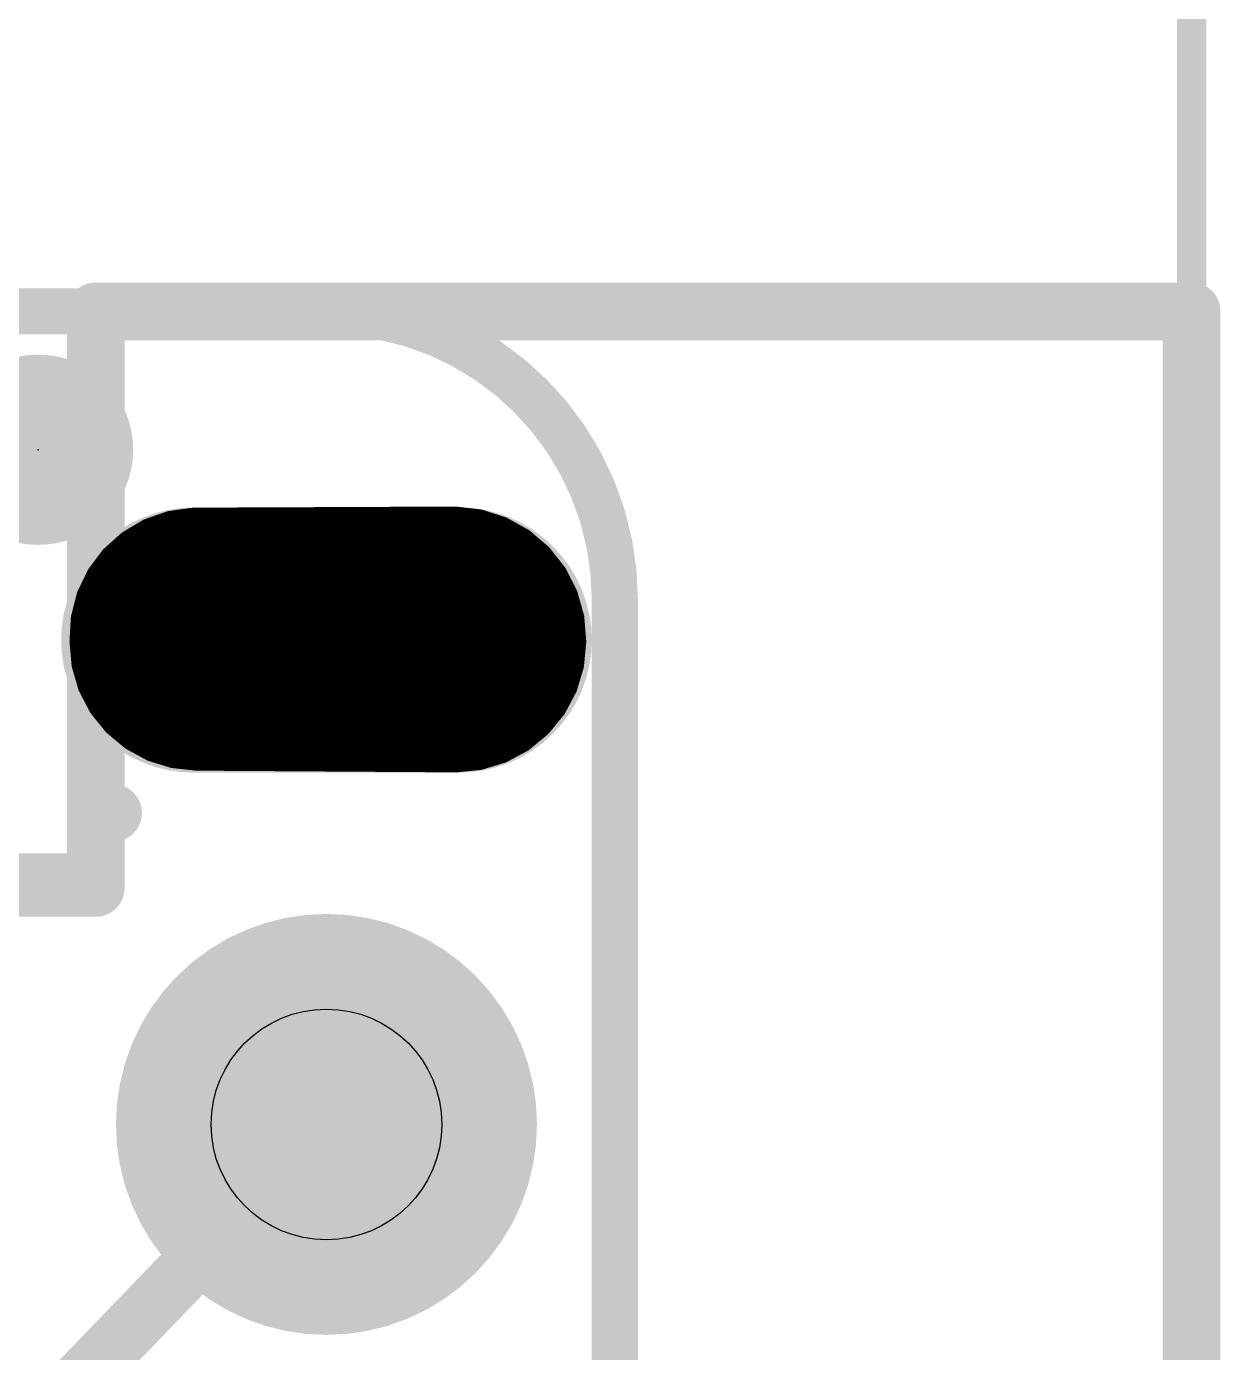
# Model space of a CAD drawing. Extents: x -32 to 75, y -66 to 21.
# Drawn here: x 5.03 to 10.29, y 9.38 to 15.22 of the extents above; entities that cross this region are included whole.
import ezdxf

# ---------------------------------------------------------------- set-up
doc = ezdxf.new("R2010")
doc.units = 0
for name, color, linetype in [('1', 12, 'CONTINUOUS'), ('16', 132, 'CONTINUOUS'), ('17', 110, 'CONTINUOUS'), ('20', 31, 'CONTINUOUS'), ('23', 53, 'CONTINUOUS'), ('24', 53, 'CONTINUOUS'), ('29', 253, 'CONTINUOUS'), ('30', 253, 'CONTINUOUS'), ('44', 253, 'CONTINUOUS'), ('46', 140, 'CONTINUOUS'), ('47', 253, 'CONTINUOUS'), ('51', 53, 'CONTINUOUS')]:
    doc.layers.add(name, color=color, linetype=linetype)

# ---------------------------------------------------------------- blocks, each defined once
blk = doc.blocks.new('PIE')
at = {"const_width": 0.5}
blk.add_lwpolyline([(0, -0.25, 1), (0, 0.25, 1), (0, -0.25)], format="xyb", dxfattribs=at)
blk = doc.blocks.new('RECT')
blk.add_solid([(-0.5, -0.5), (0.5, -0.5), (-0.5, 0.5), (0.5, 0.5)])
blk = doc.blocks.new('ROUNDP')
at = {"const_width": 0.5}
blk.add_lwpolyline([(0, -0.25, 1), (0, 0.25, 1), (0, -0.25)], format="xyb", dxfattribs=at)
blk = doc.blocks.new('LONGP100')
at = {"const_width": 1}
blk.add_lwpolyline([(-0.5, 0), (0.5, 0)], dxfattribs=at)
at = {"const_width": 0.5}
for points in [[(-0.5, 0.25, 1), (-0.5, -0.25)], [(0.5, -0.25, 1), (0.5, 0.25)]]:
    blk.add_lwpolyline(points, format="xyb", dxfattribs=at)

msp = doc.modelspace()

# ---------------------------------------------------------------- linework, layer by layer
at = {"layer": '1', "const_width": 0.254}
for points in [[(5.334, 11.4554), (5.334, 13.97)], [(5.334, 13.97), (10.16, 13.97)], [(10.16, 13.97), (10.16, 0)], [(5.4102, 11.7602), (5.3848, 11.7602)], [(0, 11.4554), (5.334, 11.4554)]]:
    msp.add_lwpolyline(points, dxfattribs=at)
at = {"layer": '1', "const_width": 0.127}
for points in [[(5.3975, 13.97, 1), (5.2705, 13.97)], [(5.334, 14.0335, 1), (5.334, 13.9065)], [(10.2235, 13.97, 1), (10.0965, 13.97)], [(10.16, 13.9065, 1), (10.16, 14.0335)], [(5.3848, 11.8237, 1), (5.3848, 11.6967)], [(5.4102, 11.6967, 1), (5.4102, 11.8237)], [(5.334, 11.3919, 1), (5.334, 11.5189)], [(5.2705, 11.4554, 1), (5.3975, 11.4554)]]:
    msp.add_lwpolyline(points, format="xyb", dxfattribs=at)
at = {"layer": '16', "const_width": 0.254}
for points in [[(5.334, 11.43), (5.334, 13.97)], [(5.334, 13.97), (10.16, 13.97)], [(10.16, 13.97), (10.16, 0)], [(4.8006, 11.43), (5.334, 11.43)], [(3.7338, 7.6708), (6.35, 10.3886)]]:
    msp.add_lwpolyline(points, dxfattribs=at)
at = {"layer": '16', "const_width": 0.127}
for points in [[(5.3975, 13.97, 1), (5.2705, 13.97)], [(5.334, 14.0335, 1), (5.334, 13.9065)], [(10.2235, 13.97, 1), (10.0965, 13.97)], [(10.16, 13.9065, 1), (10.16, 14.0335)], [(5.334, 11.3665, 1), (5.334, 11.4935)], [(5.2705, 11.43, 1), (5.3975, 11.43)], [(6.3957, 10.3446, 1), (6.3043, 10.4326)]]:
    msp.add_lwpolyline(points, format="xyb", dxfattribs=at)
at = {"layer": '20', "const_width": 0.2032}
for points in [[(6.35, 13.97), (1.27, 13.97)], [(7.62, 9.1948), (7.62, 12.7)]]:
    msp.add_lwpolyline(points, dxfattribs=at)
at = {"layer": '20'}
for points, const_width in [([(7.62, 12.7, 0.4142), (6.35, 13.97)], 0.2032), ([(6.35, 14.0208, 1), (6.35, 13.9192)], 0.1016), ([(6.35, 13.9192, 1), (6.35, 14.0208)], 0.1016), ([(7.6708, 12.7, 1), (7.5692, 12.7)], 0.1016), ([(7.5692, 12.7, 1), (7.6708, 12.7)], 0.1016)]:
    msp.add_lwpolyline(points, format="xyb", dxfattribs=dict(at, const_width=const_width))
at = {"layer": '23'}
msp.add_point((5.08, 13.3604), dxfattribs=at)
at = {"layer": '24'}
msp.add_point((5.08, 13.3604), dxfattribs=at)
at = {"layer": '29', "const_width": 0.0178}
for points in [[(5.6524, 13.0808), (5.5492, 13.0446)], [(5.7607, 13.0962), (5.6524, 13.0808)], [(5.6958, 13.087), (7.0352, 13.087)], [(6.919, 13.1013), (5.7607, 13.0962)], [(7.0313, 13.0883), (6.919, 13.1013)], [(7.1388, 13.0535), (7.0313, 13.0883)], [(5.5492, 13.0446), (5.455, 12.9889)], [(5.5007, 13.0159), (7.2064, 13.0159)], [(5.5308, 13.0337), (7.1745, 13.0337)], [(5.5688, 13.0514), (7.1426, 13.0514)], [(5.6194, 13.0692), (7.0903, 13.0692)], [(7.2376, 12.9985), (7.1388, 13.0535)], [(5.455, 12.9889), (5.3736, 12.9159)], [(5.4256, 12.9625), (7.2799, 12.9625)], [(5.4455, 12.9803), (7.259, 12.9803)], [(5.4706, 12.9981), (7.2381, 12.9981)], [(7.3237, 12.9253), (7.2376, 12.9985)], [(5.3736, 12.9159), (5.3079, 12.8284)], [(5.3685, 12.9092), (7.3364, 12.9092)], [(5.3859, 12.927), (7.3217, 12.927)], [(5.4058, 12.9448), (7.3008, 12.9448)], [(7.3939, 12.8366), (7.3237, 12.9253)], [(5.3285, 12.8558), (7.3786, 12.8558)], [(5.3418, 12.8736), (7.3646, 12.8736)], [(5.3552, 12.8914), (7.3505, 12.8914)], [(5.3079, 12.8284), (5.2605, 12.7298)], [(5.2869, 12.7847), (7.4204, 12.7847)], [(5.2954, 12.8025), (7.4113, 12.8025)], [(5.304, 12.8203), (7.4022, 12.8203)], [(5.3151, 12.8381), (7.3927, 12.8381)], [(7.4454, 12.736), (7.3939, 12.8366)], [(5.2605, 12.7298), (5.2333, 12.6238)], [(5.2613, 12.7314), (7.4467, 12.7314)], [(5.2698, 12.7492), (7.4386, 12.7492)], [(5.2784, 12.7669), (7.4295, 12.7669)], [(7.4763, 12.6273), (7.4454, 12.736)], [(5.2472, 12.678), (7.4619, 12.678)], [(5.2518, 12.6958), (7.4568, 12.6958)], [(5.2564, 12.7136), (7.4518, 12.7136)], [(5.2333, 12.6238), (5.2273, 12.5146)], [(5.2324, 12.6069), (7.4779, 12.6069)], [(5.2336, 12.6247), (7.4765, 12.6247)], [(5.2381, 12.6425), (7.472, 12.6425)], [(5.2427, 12.6603), (7.4669, 12.6603)], [(7.4854, 12.5146), (7.4763, 12.6273)], [(5.2295, 12.5536), (7.4822, 12.5536)], [(5.2304, 12.5713), (7.4808, 12.5713)], [(5.2314, 12.5891), (7.4794, 12.5891)], [(5.2273, 12.5146), (5.237, 12.4065)], [(5.2275, 12.518), (7.4851, 12.518)], [(5.2285, 12.5358), (7.4837, 12.5358)], [(5.2286, 12.5002), (7.484, 12.5002)], [(7.4748, 12.4043), (7.4854, 12.5146)], [(5.2302, 12.4824), (7.4823, 12.4824)], [(5.2318, 12.4647), (7.4806, 12.4647)], [(5.2334, 12.4469), (7.4789, 12.4469)], [(5.235, 12.4291), (7.4772, 12.4291)], [(5.2365, 12.4113), (7.4754, 12.4113)], [(5.237, 12.4065), (5.2675, 12.3023)], [(5.2408, 12.3935), (7.4715, 12.3935)], [(5.246, 12.3758), (7.4662, 12.3758)], [(7.4428, 12.2982), (7.4748, 12.4043)], [(5.2512, 12.358), (7.4608, 12.358)], [(5.2564, 12.3402), (7.4555, 12.3402)], [(5.2616, 12.3224), (7.4501, 12.3224)], [(5.2668, 12.3046), (7.4448, 12.3046)], [(5.2675, 12.3023), (5.3178, 12.2061)], [(5.2756, 12.2868), (7.4368, 12.2868)], [(5.2849, 12.2691), (7.4273, 12.2691)], [(7.3908, 12.2004), (7.4428, 12.2982)], [(5.2942, 12.2513), (7.4179, 12.2513)], [(5.3035, 12.2335), (7.4084, 12.2335)], [(5.3128, 12.2157), (7.399, 12.2157)], [(5.3178, 12.2061), (5.3859, 12.1216)], [(5.3244, 12.1979), (7.3888, 12.1979)], [(7.3208, 12.1146), (7.3908, 12.2004)], [(5.3387, 12.1802), (7.3743, 12.1802)], [(5.353, 12.1624), (7.3598, 12.1624)], [(5.3674, 12.1446), (7.3453, 12.1446)], [(5.3817, 12.1268), (7.3307, 12.1268)], [(5.3859, 12.1216), (5.4692, 12.0519)], [(5.4009, 12.109), (7.314, 12.109)], [(5.4222, 12.0913), (7.2924, 12.0913)], [(7.2353, 12.0441), (7.3208, 12.1146)], [(5.4434, 12.0735), (7.2709, 12.0735)], [(5.4647, 12.0557), (7.2493, 12.0557)], [(5.4692, 12.0519), (5.5644, 11.9999)], [(5.4948, 12.0379), (7.2237, 12.0379)], [(7.1377, 11.9917), (7.2353, 12.0441)], [(5.5274, 12.0201), (7.1906, 12.0201)], [(5.5599, 12.0023), (7.1575, 12.0023)], [(5.5644, 11.9999), (5.668, 11.9674)], [(5.6133, 11.9846), (7.1144, 11.9846)], [(5.668, 11.9674), (5.776, 11.9558)], [(5.6739, 11.9668), (7.0563, 11.9668)], [(7.0317, 11.9593), (7.1377, 11.9917)], [(5.776, 11.9558), (6.9215, 11.9482)], [(6.7956, 11.949), (6.9298, 11.949)], [(6.9215, 11.9482), (7.0317, 11.9593)]]:
    msp.add_lwpolyline(points, dxfattribs=at)
at = {"layer": '29', "const_width": 0.0089}
for points in [[(5.6518, 13.0852, 1), (5.653, 13.0764)], [(5.6539, 13.0766, 1), (5.6509, 13.085)], [(5.6958, 13.0914, 1), (5.6958, 13.0826)], [(5.7607, 13.1007, 1), (5.7607, 13.0918)], [(5.7613, 13.0918, 1), (5.7601, 13.1006)], [(6.9195, 13.1057, 1), (6.9184, 13.0969)], [(6.919, 13.0969, 1), (6.9189, 13.1058)], [(7.0326, 13.0925, 1), (7.0299, 13.084)], [(7.0307, 13.0838, 1), (7.0318, 13.0927)], [(7.0352, 13.0826, 1), (7.0352, 13.0914)], [(5.5007, 13.0203, 1), (5.5007, 13.0114)], [(5.5308, 13.0381, 1), (5.5308, 13.0292)], [(5.5477, 13.0488, 1), (5.5507, 13.0404)], [(5.5515, 13.0407, 1), (5.5469, 13.0484)], [(5.5688, 13.0559, 1), (5.5688, 13.047)], [(5.6194, 13.0737, 1), (5.6194, 13.0648)], [(7.0903, 13.0648, 1), (7.0903, 13.0737)], [(7.141, 13.0574, 1), (7.1367, 13.0497)], [(7.1375, 13.0493, 1), (7.1402, 13.0578)], [(7.1426, 13.047, 1), (7.1426, 13.0559)], [(7.1745, 13.0292, 1), (7.1745, 13.0381)], [(7.2064, 13.0114, 1), (7.2064, 13.0203)], [(5.4256, 12.967, 1), (5.4256, 12.9581)], [(5.4455, 12.9848, 1), (5.4455, 12.9759)], [(5.4528, 12.9927, 1), (5.4573, 12.985)], [(5.458, 12.9856, 1), (5.4521, 12.9922)], [(5.4706, 13.0025, 1), (5.4706, 12.9936)], [(7.2405, 13.0019, 1), (7.2347, 12.9951)], [(7.2354, 12.9946, 1), (7.2397, 13.0024)], [(7.2381, 12.9936, 1), (7.2381, 13.0025)], [(7.259, 12.9759, 1), (7.259, 12.9848)], [(7.2799, 12.9581, 1), (7.2799, 12.967)], [(5.3685, 12.9136, 1), (5.3685, 12.9047)], [(5.3706, 12.9192, 1), (5.3765, 12.9126)], [(5.3771, 12.9132, 1), (5.37, 12.9186)], [(5.3859, 12.9314, 1), (5.3859, 12.9225)], [(5.4058, 12.9492, 1), (5.4058, 12.9403)], [(7.3008, 12.9403, 1), (7.3008, 12.9492)], [(7.3272, 12.928, 1), (7.3202, 12.9225)], [(7.3208, 12.9219, 1), (7.3266, 12.9286)], [(7.3217, 12.9225, 1), (7.3217, 12.9314)], [(7.3364, 12.9047, 1), (7.3364, 12.9136)], [(5.3285, 12.8603, 1), (5.3285, 12.8514)], [(5.3418, 12.8781, 1), (5.3418, 12.8692)], [(5.3552, 12.8959, 1), (5.3552, 12.887)], [(7.3505, 12.887, 1), (7.3505, 12.8959)], [(7.3646, 12.8692, 1), (7.3646, 12.8781)], [(7.3786, 12.8514, 1), (7.3786, 12.8603)], [(5.2869, 12.7892, 1), (5.2869, 12.7803)], [(5.2954, 12.8069, 1), (5.2954, 12.7981)], [(5.304, 12.8247, 1), (5.304, 12.8158)], [(5.3043, 12.8311, 1), (5.3114, 12.8257)], [(5.3119, 12.8265, 1), (5.3039, 12.8303)], [(5.3151, 12.8425, 1), (5.3151, 12.8336)], [(7.3978, 12.8387, 1), (7.3899, 12.8346)], [(7.3904, 12.8339, 1), (7.3973, 12.8394)], [(7.3927, 12.8336, 1), (7.3927, 12.8425)], [(7.4022, 12.8158, 1), (7.4022, 12.8247)], [(7.4113, 12.7981, 1), (7.4113, 12.8069)], [(7.4204, 12.7803, 1), (7.4204, 12.7892)], [(5.2565, 12.7317, 1), (5.2645, 12.7279)], [(5.2648, 12.7287, 1), (5.2562, 12.7309)], [(5.2613, 12.7358, 1), (5.2613, 12.7269)], [(5.2698, 12.7536, 1), (5.2698, 12.7447)], [(5.2784, 12.7714, 1), (5.2784, 12.7625)], [(7.4295, 12.7625, 1), (7.4295, 12.7714)], [(7.4386, 12.7447, 1), (7.4386, 12.7536)], [(7.4497, 12.7372, 1), (7.4411, 12.7348)], [(7.4414, 12.734, 1), (7.4493, 12.738)], [(7.4467, 12.7269, 1), (7.4467, 12.7358)], [(5.2472, 12.6825, 1), (5.2472, 12.6736)], [(5.2518, 12.7003, 1), (5.2518, 12.6914)], [(5.2564, 12.718, 1), (5.2564, 12.7091)], [(7.4518, 12.7091, 1), (7.4518, 12.718)], [(7.4568, 12.6914, 1), (7.4568, 12.7003)], [(7.4619, 12.6736, 1), (7.4619, 12.6825)], [(5.2324, 12.6114, 1), (5.2324, 12.6025)], [(5.2378, 12.6236, 1), (5.2289, 12.6241)], [(5.229, 12.6249, 1), (5.2376, 12.6227)], [(5.2336, 12.6291, 1), (5.2336, 12.6202)], [(5.2381, 12.6469, 1), (5.2381, 12.638)], [(5.2427, 12.6647, 1), (5.2427, 12.6558)], [(7.4669, 12.6558, 1), (7.4669, 12.6647)], [(7.4807, 12.6276, 1), (7.4719, 12.6269)], [(7.472, 12.638, 1), (7.472, 12.6469)], [(7.472, 12.626, 1), (7.4806, 12.6285)], [(7.4765, 12.6202, 1), (7.4765, 12.6291)], [(7.4779, 12.6025, 1), (7.4779, 12.6114)], [(5.2295, 12.558, 1), (5.2295, 12.5491)], [(5.2304, 12.5758, 1), (5.2304, 12.5669)], [(5.2314, 12.5936, 1), (5.2314, 12.5847)], [(7.4794, 12.5847, 1), (7.4794, 12.5936)], [(7.4808, 12.5669, 1), (7.4808, 12.5758)], [(7.4822, 12.5491, 1), (7.4822, 12.558)], [(5.2317, 12.515, 1), (5.2229, 12.5142)], [(5.2229, 12.5148, 1), (5.2318, 12.5143)], [(5.2275, 12.5224, 1), (5.2275, 12.5136)], [(5.2285, 12.5402, 1), (5.2285, 12.5313)], [(5.2286, 12.5047, 1), (5.2286, 12.4958)], [(7.4898, 12.5142, 1), (7.481, 12.515)], [(7.481, 12.5142, 1), (7.4898, 12.5149)], [(7.4837, 12.5313, 1), (7.4837, 12.5402)], [(7.484, 12.4958, 1), (7.484, 12.5047)], [(7.4851, 12.5136, 1), (7.4851, 12.5224)], [(5.2302, 12.4869, 1), (5.2302, 12.478)], [(5.2318, 12.4691, 1), (5.2318, 12.4602)], [(5.2334, 12.4513, 1), (5.2334, 12.4424)], [(7.4789, 12.4424, 1), (7.4789, 12.4513)], [(7.4806, 12.4602, 1), (7.4806, 12.4691)], [(7.4823, 12.478, 1), (7.4823, 12.4869)], [(5.235, 12.4335, 1), (5.235, 12.4246)], [(5.2365, 12.4158, 1), (5.2365, 12.4069)], [(5.2412, 12.4077, 1), (5.2327, 12.4052)], [(5.2325, 12.4061, 1), (5.2414, 12.4069)], [(5.2408, 12.398, 1), (5.2408, 12.3891)], [(5.246, 12.3802, 1), (5.246, 12.3713)], [(7.4662, 12.3713, 1), (7.4662, 12.3802)], [(7.4703, 12.4047, 1), (7.4792, 12.4039)], [(7.479, 12.403, 1), (7.4705, 12.4056)], [(7.4715, 12.3891, 1), (7.4715, 12.398)], [(7.4754, 12.4069, 1), (7.4754, 12.4158)], [(7.4772, 12.4246, 1), (7.4772, 12.4335)], [(5.2512, 12.3624, 1), (5.2512, 12.3535)], [(5.2564, 12.3446, 1), (5.2564, 12.3357)], [(5.2616, 12.3269, 1), (5.2616, 12.318)], [(7.4501, 12.318, 1), (7.4501, 12.3269)], [(7.4555, 12.3357, 1), (7.4555, 12.3446)], [(7.4608, 12.3535, 1), (7.4608, 12.3624)], [(5.2668, 12.3091, 1), (5.2668, 12.3002)], [(5.2715, 12.3044, 1), (5.2636, 12.3002)], [(5.2633, 12.301, 1), (5.2718, 12.3035)], [(5.2756, 12.2913, 1), (5.2756, 12.2824)], [(5.2849, 12.2735, 1), (5.2849, 12.2646)], [(7.4273, 12.2646, 1), (7.4273, 12.2735)], [(7.4368, 12.2824, 1), (7.4368, 12.2913)], [(7.4386, 12.2995, 1), (7.4471, 12.2969)], [(7.4468, 12.2961, 1), (7.4389, 12.3003)], [(7.4448, 12.3002, 1), (7.4448, 12.3091)], [(5.2942, 12.2557, 1), (5.2942, 12.2468)], [(5.3035, 12.2379, 1), (5.3035, 12.2291)], [(5.3128, 12.2202, 1), (5.3128, 12.2113)], [(5.3213, 12.2089, 1), (5.3144, 12.2033)], [(5.3139, 12.204, 1), (5.3218, 12.2082)], [(5.3244, 12.2024, 1), (5.3244, 12.1935)], [(7.3869, 12.2025, 1), (7.3948, 12.1983)], [(7.3943, 12.1976, 1), (7.3874, 12.2032)], [(7.3888, 12.1935, 1), (7.3888, 12.2024)], [(7.399, 12.2113, 1), (7.399, 12.2202)], [(7.4084, 12.2291, 1), (7.4084, 12.2379)], [(7.4179, 12.2468, 1), (7.4179, 12.2557)], [(5.3387, 12.1846, 1), (5.3387, 12.1757)], [(5.353, 12.1668, 1), (5.353, 12.1579)], [(5.3674, 12.149, 1), (5.3674, 12.1401)], [(7.3453, 12.1401, 1), (7.3453, 12.149)], [(7.3598, 12.1579, 1), (7.3598, 12.1668)], [(7.3743, 12.1757, 1), (7.3743, 12.1846)], [(5.3817, 12.1313, 1), (5.3817, 12.1224)], [(5.3888, 12.125, 1), (5.3831, 12.1181)], [(5.3824, 12.1188, 1), (5.3894, 12.1243)], [(5.4009, 12.1135, 1), (5.4009, 12.1046)], [(5.4222, 12.0957, 1), (5.4222, 12.0868)], [(7.2924, 12.0868, 1), (7.2924, 12.0957)], [(7.314, 12.1046, 1), (7.314, 12.1135)], [(7.3173, 12.1174, 1), (7.3242, 12.1118)], [(7.3236, 12.1112, 1), (7.3179, 12.118)], [(7.3307, 12.1224, 1), (7.3307, 12.1313)], [(5.4434, 12.0779, 1), (5.4434, 12.069)], [(5.4647, 12.0601, 1), (5.4647, 12.0512)], [(5.4713, 12.0558, 1), (5.4671, 12.048)], [(5.4663, 12.0485, 1), (5.472, 12.0553)], [(5.4948, 12.0424, 1), (5.4948, 12.0335)], [(7.2237, 12.0335, 1), (7.2237, 12.0424)], [(7.2324, 12.0475, 1), (7.2381, 12.0407)], [(7.2374, 12.0402, 1), (7.2332, 12.048)], [(7.2493, 12.0512, 1), (7.2493, 12.0601)], [(7.2709, 12.069, 1), (7.2709, 12.0779)], [(5.5274, 12.0246, 1), (5.5274, 12.0157)], [(5.5599, 12.0068, 1), (5.5599, 11.9979)], [(5.5658, 12.0041, 1), (5.5631, 11.9956)], [(5.5623, 11.996, 1), (5.5666, 12.0038)], [(5.6133, 11.989, 1), (5.6133, 11.9801)], [(5.6685, 11.9718, 1), (5.6676, 11.963)], [(5.6667, 11.9632, 1), (5.6694, 11.9717)], [(5.6739, 11.9712, 1), (5.6739, 11.9623)], [(7.0563, 11.9623, 1), (7.0563, 11.9712)], [(7.1144, 11.9801, 1), (7.1144, 11.989)], [(7.1356, 11.9956, 1), (7.1398, 11.9878)], [(7.139, 11.9874, 1), (7.1364, 11.9959)], [(7.1575, 11.9979, 1), (7.1575, 12.0068)], [(7.1906, 12.0157, 1), (7.1906, 12.0246)], [(5.776, 11.9602, 1), (5.7759, 11.9513)], [(5.7755, 11.9514, 1), (5.7764, 11.9602)], [(6.7956, 11.9534, 1), (6.7956, 11.9446)], [(6.9211, 11.9526, 1), (6.9219, 11.9437)], [(6.9215, 11.9437, 1), (6.9215, 11.9526)], [(6.9298, 11.9446, 1), (6.9298, 11.9534)], [(7.0304, 11.9635, 1), (7.033, 11.955)], [(7.0322, 11.9548, 1), (7.0313, 11.9637)]]:
    msp.add_lwpolyline(points, format="xyb", dxfattribs=at)
at = {"layer": '30', "const_width": 0.0178}
for points in [[(5.6524, 13.0808), (5.5492, 13.0446)], [(5.7607, 13.0962), (5.6524, 13.0808)], [(5.6958, 13.087), (7.0352, 13.087)], [(6.919, 13.1013), (5.7607, 13.0962)], [(7.0313, 13.0883), (6.919, 13.1013)], [(7.1388, 13.0535), (7.0313, 13.0883)], [(5.5492, 13.0446), (5.455, 12.9889)], [(5.5007, 13.0159), (7.2064, 13.0159)], [(5.5308, 13.0337), (7.1745, 13.0337)], [(5.5688, 13.0514), (7.1426, 13.0514)], [(5.6194, 13.0692), (7.0903, 13.0692)], [(7.2376, 12.9985), (7.1388, 13.0535)], [(5.455, 12.9889), (5.3736, 12.9159)], [(5.4256, 12.9625), (7.2799, 12.9625)], [(5.4455, 12.9803), (7.259, 12.9803)], [(5.4706, 12.9981), (7.2381, 12.9981)], [(7.3237, 12.9253), (7.2376, 12.9985)], [(5.3736, 12.9159), (5.3079, 12.8284)], [(5.3685, 12.9092), (7.3364, 12.9092)], [(5.3859, 12.927), (7.3217, 12.927)], [(5.4058, 12.9448), (7.3008, 12.9448)], [(7.3939, 12.8366), (7.3237, 12.9253)], [(5.3285, 12.8558), (7.3786, 12.8558)], [(5.3418, 12.8736), (7.3646, 12.8736)], [(5.3552, 12.8914), (7.3505, 12.8914)], [(5.3079, 12.8284), (5.2605, 12.7298)], [(5.2869, 12.7847), (7.4204, 12.7847)], [(5.2954, 12.8025), (7.4113, 12.8025)], [(5.304, 12.8203), (7.4022, 12.8203)], [(5.3151, 12.8381), (7.3927, 12.8381)], [(7.4454, 12.736), (7.3939, 12.8366)], [(5.2605, 12.7298), (5.2333, 12.6238)], [(5.2613, 12.7314), (7.4467, 12.7314)], [(5.2698, 12.7492), (7.4386, 12.7492)], [(5.2784, 12.7669), (7.4295, 12.7669)], [(7.4763, 12.6273), (7.4454, 12.736)], [(5.2472, 12.678), (7.4619, 12.678)], [(5.2518, 12.6958), (7.4568, 12.6958)], [(5.2564, 12.7136), (7.4518, 12.7136)], [(5.2333, 12.6238), (5.2273, 12.5146)], [(5.2324, 12.6069), (7.4779, 12.6069)], [(5.2336, 12.6247), (7.4765, 12.6247)], [(5.2381, 12.6425), (7.472, 12.6425)], [(5.2427, 12.6603), (7.4669, 12.6603)], [(7.4854, 12.5146), (7.4763, 12.6273)], [(5.2295, 12.5536), (7.4822, 12.5536)], [(5.2304, 12.5713), (7.4808, 12.5713)], [(5.2314, 12.5891), (7.4794, 12.5891)], [(5.2273, 12.5146), (5.237, 12.4065)], [(5.2275, 12.518), (7.4851, 12.518)], [(5.2285, 12.5358), (7.4837, 12.5358)], [(5.2286, 12.5002), (7.484, 12.5002)], [(7.4748, 12.4043), (7.4854, 12.5146)], [(5.2302, 12.4824), (7.4823, 12.4824)], [(5.2318, 12.4647), (7.4806, 12.4647)], [(5.2334, 12.4469), (7.4789, 12.4469)], [(5.235, 12.4291), (7.4772, 12.4291)], [(5.2365, 12.4113), (7.4754, 12.4113)], [(5.237, 12.4065), (5.2675, 12.3023)], [(5.2408, 12.3935), (7.4715, 12.3935)], [(5.246, 12.3758), (7.4662, 12.3758)], [(7.4428, 12.2982), (7.4748, 12.4043)], [(5.2512, 12.358), (7.4608, 12.358)], [(5.2564, 12.3402), (7.4555, 12.3402)], [(5.2616, 12.3224), (7.4501, 12.3224)], [(5.2668, 12.3046), (7.4448, 12.3046)], [(5.2675, 12.3023), (5.3178, 12.2061)], [(5.2756, 12.2868), (7.4368, 12.2868)], [(5.2849, 12.2691), (7.4273, 12.2691)], [(7.3908, 12.2004), (7.4428, 12.2982)], [(5.2942, 12.2513), (7.4179, 12.2513)], [(5.3035, 12.2335), (7.4084, 12.2335)], [(5.3128, 12.2157), (7.399, 12.2157)], [(5.3178, 12.2061), (5.3859, 12.1216)], [(5.3244, 12.1979), (7.3888, 12.1979)], [(7.3208, 12.1146), (7.3908, 12.2004)], [(5.3387, 12.1802), (7.3743, 12.1802)], [(5.353, 12.1624), (7.3598, 12.1624)], [(5.3674, 12.1446), (7.3453, 12.1446)], [(5.3817, 12.1268), (7.3307, 12.1268)], [(5.3859, 12.1216), (5.4692, 12.0519)], [(5.4009, 12.109), (7.314, 12.109)], [(5.4222, 12.0913), (7.2924, 12.0913)], [(7.2353, 12.0441), (7.3208, 12.1146)], [(5.4434, 12.0735), (7.2709, 12.0735)], [(5.4647, 12.0557), (7.2493, 12.0557)], [(5.4692, 12.0519), (5.5644, 11.9999)], [(5.4948, 12.0379), (7.2237, 12.0379)], [(7.1377, 11.9917), (7.2353, 12.0441)], [(5.5274, 12.0201), (7.1906, 12.0201)], [(5.5599, 12.0023), (7.1575, 12.0023)], [(5.5644, 11.9999), (5.668, 11.9674)], [(5.6133, 11.9846), (7.1144, 11.9846)], [(5.668, 11.9674), (5.776, 11.9558)], [(5.6739, 11.9668), (7.0563, 11.9668)], [(7.0317, 11.9593), (7.1377, 11.9917)], [(5.776, 11.9558), (6.9215, 11.9482)], [(6.7956, 11.949), (6.9298, 11.949)], [(6.9215, 11.9482), (7.0317, 11.9593)]]:
    msp.add_lwpolyline(points, dxfattribs=at)
at = {"layer": '30', "const_width": 0.0089}
for points in [[(5.6518, 13.0852, 1), (5.653, 13.0764)], [(5.6539, 13.0766, 1), (5.6509, 13.085)], [(5.6958, 13.0914, 1), (5.6958, 13.0826)], [(5.7607, 13.1007, 1), (5.7607, 13.0918)], [(5.7613, 13.0918, 1), (5.7601, 13.1006)], [(6.9195, 13.1057, 1), (6.9184, 13.0969)], [(6.919, 13.0969, 1), (6.9189, 13.1058)], [(7.0326, 13.0925, 1), (7.0299, 13.084)], [(7.0307, 13.0838, 1), (7.0318, 13.0927)], [(7.0352, 13.0826, 1), (7.0352, 13.0914)], [(5.5007, 13.0203, 1), (5.5007, 13.0114)], [(5.5308, 13.0381, 1), (5.5308, 13.0292)], [(5.5477, 13.0488, 1), (5.5507, 13.0404)], [(5.5515, 13.0407, 1), (5.5469, 13.0484)], [(5.5688, 13.0559, 1), (5.5688, 13.047)], [(5.6194, 13.0737, 1), (5.6194, 13.0648)], [(7.0903, 13.0648, 1), (7.0903, 13.0737)], [(7.141, 13.0574, 1), (7.1367, 13.0497)], [(7.1375, 13.0493, 1), (7.1402, 13.0578)], [(7.1426, 13.047, 1), (7.1426, 13.0559)], [(7.1745, 13.0292, 1), (7.1745, 13.0381)], [(7.2064, 13.0114, 1), (7.2064, 13.0203)], [(5.4256, 12.967, 1), (5.4256, 12.9581)], [(5.4455, 12.9848, 1), (5.4455, 12.9759)], [(5.4528, 12.9927, 1), (5.4573, 12.985)], [(5.458, 12.9856, 1), (5.4521, 12.9922)], [(5.4706, 13.0025, 1), (5.4706, 12.9936)], [(7.2405, 13.0019, 1), (7.2347, 12.9951)], [(7.2354, 12.9946, 1), (7.2397, 13.0024)], [(7.2381, 12.9936, 1), (7.2381, 13.0025)], [(7.259, 12.9759, 1), (7.259, 12.9848)], [(7.2799, 12.9581, 1), (7.2799, 12.967)], [(5.3685, 12.9136, 1), (5.3685, 12.9047)], [(5.3706, 12.9192, 1), (5.3765, 12.9126)], [(5.3771, 12.9132, 1), (5.37, 12.9186)], [(5.3859, 12.9314, 1), (5.3859, 12.9225)], [(5.4058, 12.9492, 1), (5.4058, 12.9403)], [(7.3008, 12.9403, 1), (7.3008, 12.9492)], [(7.3272, 12.928, 1), (7.3202, 12.9225)], [(7.3208, 12.9219, 1), (7.3266, 12.9286)], [(7.3217, 12.9225, 1), (7.3217, 12.9314)], [(7.3364, 12.9047, 1), (7.3364, 12.9136)], [(5.3285, 12.8603, 1), (5.3285, 12.8514)], [(5.3418, 12.8781, 1), (5.3418, 12.8692)], [(5.3552, 12.8959, 1), (5.3552, 12.887)], [(7.3505, 12.887, 1), (7.3505, 12.8959)], [(7.3646, 12.8692, 1), (7.3646, 12.8781)], [(7.3786, 12.8514, 1), (7.3786, 12.8603)], [(5.2869, 12.7892, 1), (5.2869, 12.7803)], [(5.2954, 12.8069, 1), (5.2954, 12.7981)], [(5.304, 12.8247, 1), (5.304, 12.8158)], [(5.3043, 12.8311, 1), (5.3114, 12.8257)], [(5.3119, 12.8265, 1), (5.3039, 12.8303)], [(5.3151, 12.8425, 1), (5.3151, 12.8336)], [(7.3978, 12.8387, 1), (7.3899, 12.8346)], [(7.3904, 12.8339, 1), (7.3973, 12.8394)], [(7.3927, 12.8336, 1), (7.3927, 12.8425)], [(7.4022, 12.8158, 1), (7.4022, 12.8247)], [(7.4113, 12.7981, 1), (7.4113, 12.8069)], [(7.4204, 12.7803, 1), (7.4204, 12.7892)], [(5.2565, 12.7317, 1), (5.2645, 12.7279)], [(5.2648, 12.7287, 1), (5.2562, 12.7309)], [(5.2613, 12.7358, 1), (5.2613, 12.7269)], [(5.2698, 12.7536, 1), (5.2698, 12.7447)], [(5.2784, 12.7714, 1), (5.2784, 12.7625)], [(7.4295, 12.7625, 1), (7.4295, 12.7714)], [(7.4386, 12.7447, 1), (7.4386, 12.7536)], [(7.4497, 12.7372, 1), (7.4411, 12.7348)], [(7.4414, 12.734, 1), (7.4493, 12.738)], [(7.4467, 12.7269, 1), (7.4467, 12.7358)], [(5.2472, 12.6825, 1), (5.2472, 12.6736)], [(5.2518, 12.7003, 1), (5.2518, 12.6914)], [(5.2564, 12.718, 1), (5.2564, 12.7091)], [(7.4518, 12.7091, 1), (7.4518, 12.718)], [(7.4568, 12.6914, 1), (7.4568, 12.7003)], [(7.4619, 12.6736, 1), (7.4619, 12.6825)], [(5.2324, 12.6114, 1), (5.2324, 12.6025)], [(5.2378, 12.6236, 1), (5.2289, 12.6241)], [(5.229, 12.6249, 1), (5.2376, 12.6227)], [(5.2336, 12.6291, 1), (5.2336, 12.6202)], [(5.2381, 12.6469, 1), (5.2381, 12.638)], [(5.2427, 12.6647, 1), (5.2427, 12.6558)], [(7.4669, 12.6558, 1), (7.4669, 12.6647)], [(7.4807, 12.6276, 1), (7.4719, 12.6269)], [(7.472, 12.638, 1), (7.472, 12.6469)], [(7.472, 12.626, 1), (7.4806, 12.6285)], [(7.4765, 12.6202, 1), (7.4765, 12.6291)], [(7.4779, 12.6025, 1), (7.4779, 12.6114)], [(5.2295, 12.558, 1), (5.2295, 12.5491)], [(5.2304, 12.5758, 1), (5.2304, 12.5669)], [(5.2314, 12.5936, 1), (5.2314, 12.5847)], [(7.4794, 12.5847, 1), (7.4794, 12.5936)], [(7.4808, 12.5669, 1), (7.4808, 12.5758)], [(7.4822, 12.5491, 1), (7.4822, 12.558)], [(5.2317, 12.515, 1), (5.2229, 12.5142)], [(5.2229, 12.5148, 1), (5.2318, 12.5143)], [(5.2275, 12.5224, 1), (5.2275, 12.5136)], [(5.2285, 12.5402, 1), (5.2285, 12.5313)], [(5.2286, 12.5047, 1), (5.2286, 12.4958)], [(7.4898, 12.5142, 1), (7.481, 12.515)], [(7.481, 12.5142, 1), (7.4898, 12.5149)], [(7.4837, 12.5313, 1), (7.4837, 12.5402)], [(7.484, 12.4958, 1), (7.484, 12.5047)], [(7.4851, 12.5136, 1), (7.4851, 12.5224)], [(5.2302, 12.4869, 1), (5.2302, 12.478)], [(5.2318, 12.4691, 1), (5.2318, 12.4602)], [(5.2334, 12.4513, 1), (5.2334, 12.4424)], [(7.4789, 12.4424, 1), (7.4789, 12.4513)], [(7.4806, 12.4602, 1), (7.4806, 12.4691)], [(7.4823, 12.478, 1), (7.4823, 12.4869)], [(5.235, 12.4335, 1), (5.235, 12.4246)], [(5.2365, 12.4158, 1), (5.2365, 12.4069)], [(5.2412, 12.4077, 1), (5.2327, 12.4052)], [(5.2325, 12.4061, 1), (5.2414, 12.4069)], [(5.2408, 12.398, 1), (5.2408, 12.3891)], [(5.246, 12.3802, 1), (5.246, 12.3713)], [(7.4662, 12.3713, 1), (7.4662, 12.3802)], [(7.4703, 12.4047, 1), (7.4792, 12.4039)], [(7.479, 12.403, 1), (7.4705, 12.4056)], [(7.4715, 12.3891, 1), (7.4715, 12.398)], [(7.4754, 12.4069, 1), (7.4754, 12.4158)], [(7.4772, 12.4246, 1), (7.4772, 12.4335)], [(5.2512, 12.3624, 1), (5.2512, 12.3535)], [(5.2564, 12.3446, 1), (5.2564, 12.3357)], [(5.2616, 12.3269, 1), (5.2616, 12.318)], [(7.4501, 12.318, 1), (7.4501, 12.3269)], [(7.4555, 12.3357, 1), (7.4555, 12.3446)], [(7.4608, 12.3535, 1), (7.4608, 12.3624)], [(5.2668, 12.3091, 1), (5.2668, 12.3002)], [(5.2715, 12.3044, 1), (5.2636, 12.3002)], [(5.2633, 12.301, 1), (5.2718, 12.3035)], [(5.2756, 12.2913, 1), (5.2756, 12.2824)], [(5.2849, 12.2735, 1), (5.2849, 12.2646)], [(7.4273, 12.2646, 1), (7.4273, 12.2735)], [(7.4368, 12.2824, 1), (7.4368, 12.2913)], [(7.4386, 12.2995, 1), (7.4471, 12.2969)], [(7.4468, 12.2961, 1), (7.4389, 12.3003)], [(7.4448, 12.3002, 1), (7.4448, 12.3091)], [(5.2942, 12.2557, 1), (5.2942, 12.2468)], [(5.3035, 12.2379, 1), (5.3035, 12.2291)], [(5.3128, 12.2202, 1), (5.3128, 12.2113)], [(5.3213, 12.2089, 1), (5.3144, 12.2033)], [(5.3139, 12.204, 1), (5.3218, 12.2082)], [(5.3244, 12.2024, 1), (5.3244, 12.1935)], [(7.3869, 12.2025, 1), (7.3948, 12.1983)], [(7.3943, 12.1976, 1), (7.3874, 12.2032)], [(7.3888, 12.1935, 1), (7.3888, 12.2024)], [(7.399, 12.2113, 1), (7.399, 12.2202)], [(7.4084, 12.2291, 1), (7.4084, 12.2379)], [(7.4179, 12.2468, 1), (7.4179, 12.2557)], [(5.3387, 12.1846, 1), (5.3387, 12.1757)], [(5.353, 12.1668, 1), (5.353, 12.1579)], [(5.3674, 12.149, 1), (5.3674, 12.1401)], [(7.3453, 12.1401, 1), (7.3453, 12.149)], [(7.3598, 12.1579, 1), (7.3598, 12.1668)], [(7.3743, 12.1757, 1), (7.3743, 12.1846)], [(5.3817, 12.1313, 1), (5.3817, 12.1224)], [(5.3888, 12.125, 1), (5.3831, 12.1181)], [(5.3824, 12.1188, 1), (5.3894, 12.1243)], [(5.4009, 12.1135, 1), (5.4009, 12.1046)], [(5.4222, 12.0957, 1), (5.4222, 12.0868)], [(7.2924, 12.0868, 1), (7.2924, 12.0957)], [(7.314, 12.1046, 1), (7.314, 12.1135)], [(7.3173, 12.1174, 1), (7.3242, 12.1118)], [(7.3236, 12.1112, 1), (7.3179, 12.118)], [(7.3307, 12.1224, 1), (7.3307, 12.1313)], [(5.4434, 12.0779, 1), (5.4434, 12.069)], [(5.4647, 12.0601, 1), (5.4647, 12.0512)], [(5.4713, 12.0558, 1), (5.4671, 12.048)], [(5.4663, 12.0485, 1), (5.472, 12.0553)], [(5.4948, 12.0424, 1), (5.4948, 12.0335)], [(7.2237, 12.0335, 1), (7.2237, 12.0424)], [(7.2324, 12.0475, 1), (7.2381, 12.0407)], [(7.2374, 12.0402, 1), (7.2332, 12.048)], [(7.2493, 12.0512, 1), (7.2493, 12.0601)], [(7.2709, 12.069, 1), (7.2709, 12.0779)], [(5.5274, 12.0246, 1), (5.5274, 12.0157)], [(5.5599, 12.0068, 1), (5.5599, 11.9979)], [(5.5658, 12.0041, 1), (5.5631, 11.9956)], [(5.5623, 11.996, 1), (5.5666, 12.0038)], [(5.6133, 11.989, 1), (5.6133, 11.9801)], [(5.6685, 11.9718, 1), (5.6676, 11.963)], [(5.6667, 11.9632, 1), (5.6694, 11.9717)], [(5.6739, 11.9712, 1), (5.6739, 11.9623)], [(7.0563, 11.9623, 1), (7.0563, 11.9712)], [(7.1144, 11.9801, 1), (7.1144, 11.989)], [(7.1356, 11.9956, 1), (7.1398, 11.9878)], [(7.139, 11.9874, 1), (7.1364, 11.9959)], [(7.1575, 11.9979, 1), (7.1575, 12.0068)], [(7.1906, 12.0157, 1), (7.1906, 12.0246)], [(5.776, 11.9602, 1), (5.7759, 11.9513)], [(5.7755, 11.9514, 1), (5.7764, 11.9602)], [(6.7956, 11.9534, 1), (6.7956, 11.9446)], [(6.9211, 11.9526, 1), (6.9219, 11.9437)], [(6.9215, 11.9437, 1), (6.9215, 11.9526)], [(6.9298, 11.9446, 1), (6.9298, 11.9534)], [(7.0304, 11.9635, 1), (7.033, 11.955)], [(7.0322, 11.9548, 1), (7.0313, 11.9637)]]:
    msp.add_lwpolyline(points, format="xyb", dxfattribs=at)
at = {"layer": '44'}
for centre in [(6.35, 12.5222), (6.35, 10.3886)]:
    msp.add_circle(centre, 0.508, dxfattribs=at)
at = {"layer": '46'}
for points, const_width in [([(5.8547, 13.0226, 0.4142), (5.3467, 12.5146)], 0.0178), ([(5.8547, 13.027, 1), (5.8547, 13.0181)], 0.0089), ([(5.8547, 13.0181, 1), (5.8547, 13.027)], 0.0089), ([(7.3787, 12.5146, 0.4142), (6.8707, 13.0226)], 0.0178), ([(6.8707, 13.027, 1), (6.8707, 13.0181)], 0.0089), ([(6.8707, 13.0181, 1), (6.8707, 13.027)], 0.0089), ([(5.3467, 12.5146, 0.4142), (5.8547, 12.0066)], 0.0178), ([(5.3511, 12.5146, 1), (5.3423, 12.5146)], 0.0089), ([(5.3423, 12.5146, 1), (5.3511, 12.5146)], 0.0089), ([(6.8707, 12.0066, 0.4142), (7.3787, 12.5146)], 0.0178), ([(7.3831, 12.5146, 1), (7.3743, 12.5146)], 0.0089), ([(7.3743, 12.5146, 1), (7.3831, 12.5146)], 0.0089), ([(5.8547, 12.011, 1), (5.8547, 12.0021)], 0.0089), ([(5.8547, 12.0021, 1), (5.8547, 12.011)], 0.0089), ([(6.8707, 12.011, 1), (6.8707, 12.0021)], 0.0089), ([(6.8707, 12.0021, 1), (6.8707, 12.011)], 0.0089)]:
    msp.add_lwpolyline(points, format="xyb", dxfattribs=dict(at, const_width=const_width))
at = {"layer": '46', "const_width": 0.0178}
for points in [[(6.8707, 13.0226), (5.8547, 13.0226)], [(5.8547, 12.0066), (6.8707, 12.0066)]]:
    msp.add_lwpolyline(points, dxfattribs=at)
at = {"layer": '47', "const_width": 0.13}
msp.add_lwpolyline([(10.16, 0), (10.16, 21)], dxfattribs=at)

# ---------------------------------------------------------------- block references
at = {"layer": '1', "xscale": 0.635, "yscale": 0.635}
msp.add_blockref('PIE', (5.08, 13.3604), dxfattribs=at)
at = {"layer": '16', "xscale": 0.635, "yscale": 0.635}
msp.add_blockref('PIE', (5.08, 13.3604), dxfattribs=at)
at = {"layer": '17'}
for name, p, xscale, yscale in [('LONGP100', (6.35, 12.5222), 1.1684, 1.1684), ('LONGP100', (6.35, 12.5222), 1.1684, 1.1684), ('ROUNDP', (6.35, 10.3886), 1.651, 1.651), ('ROUNDP', (6.35, 10.3886), 1.651, 1.651)]:
    msp.add_blockref(name, p, dxfattribs=dict(at, xscale=xscale, yscale=yscale))
at = {"layer": '29'}
for name, p, xscale, yscale in [('PIE', (5.08, 13.3604), 0.8382, 0.8382), ('ROUNDP', (6.35, 10.3886), 1.8542, 1.8542)]:
    msp.add_blockref(name, p, dxfattribs=dict(at, xscale=xscale, yscale=yscale))
at = {"layer": '30'}
for name, p, xscale, yscale in [('PIE', (5.08, 13.3604), 0.8382, 0.8382), ('ROUNDP', (6.35, 10.3886), 1.8542, 1.8542)]:
    msp.add_blockref(name, p, dxfattribs=dict(at, xscale=xscale, yscale=yscale))
at = {"layer": '51', "xscale": 0.508, "yscale": 0.508}
for p in [(6.35, 12.7), (6.35, 10.16)]:
    msp.add_blockref('RECT', p, dxfattribs=at)

doc.saveas('drawing.dxf')
